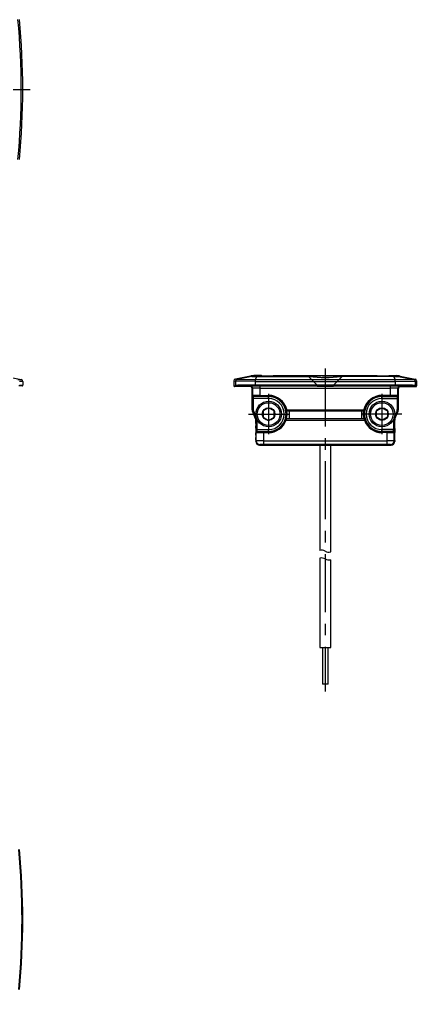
# Model space of a CAD drawing. Extents: x -2 to 323, y -8 to 287.
# Drawn here: x 214.1 to 322.8, y 15.8 to 281.3 of the extents above; entities that cross this region are included whole.
import ezdxf

# ---------------------------------------------------------------- set-up
doc = ezdxf.new("R2010")
doc.units = 0
doc.header["$LTSCALE"] = 0.5
doc.linetypes.add('CENTER', pattern=[50.8, 31.75, -6.35, 6.35, -6.35])
doc.linetypes.add('DASHED', pattern=[19.05, 12.7, -6.35])
for name, color, linetype in [('MSM_CENTER', 1, 'CENTER'), ('MSM_CONTINUOUS', 7, 'CONTINUOUS'), ('MSM_DASHED', 4, 'DASHED'), ('MSM_NARROW', 5, 'CONTINUOUS')]:
    doc.layers.add(name, color=color, linetype=linetype)

msp = doc.modelspace()

# ---------------------------------------------------------------- linework, layer by layer
at = {"layer": 'MSM_CENTER'}
for p, q in [((-2, 262.16), (217, 262.16)), ((297.78, 185.81), (297.78, 97.45)), ((282.28, 178.84), (282.28, 167.84)), ((313.28, 178.84), (313.28, 167.84)), ((276.78, 173.34), (287.78, 173.34)), ((318.78, 173.34), (307.78, 173.34))]:
    msp.add_line(p, q, dxfattribs=at)
at = {"layer": 'MSM_CONTINUOUS'}
for p, q in [((211.8, 183.32), (214.6, 182.76)), ((277.29, 183.74), (273.18, 182.92)), ((277.71, 183.6), (273.59, 182.78)), ((277.71, 183.6), (277.29, 183.74)), ((280.34, 183.84), (278.27, 183.84)), ((278.27, 183.84), (278.68, 183.7)), ((278.65, 182.77), (279.05, 183.6)), ((279.05, 183.6), (293.44, 183.59)), ((279.14, 183.7), (293.12, 183.68)), ((280.38, 183.83), (280.34, 183.84)), ((312.02, 183.81), (283.53, 183.81)), ((288.81, 183.78), (289.24, 183.79)), ((288.81, 183.77), (288.81, 183.78)), ((290.28, 183.76), (288.81, 183.77)), ((289, 183.78), (290.19, 183.77)), ((289, 183.77), (289, 183.78)), ((289, 183.77), (289, 183.77)), ((290.19, 183.76), (289, 183.77)), ((289.06, 183.78), (289.27, 183.78)), ((289.06, 183.78), (290.3, 183.77)), ((289.06, 183.78), (289.06, 183.78)), ((289.24, 183.79), (290.6, 183.78)), ((289.24, 183.78), (289.24, 183.79)), ((289.27, 183.78), (291.01, 183.78)), ((290.19, 183.77), (290.19, 183.76)), ((290.19, 183.76), (290.19, 183.76)), ((291.31, 183.76), (290.28, 183.76)), ((290.3, 183.77), (291.01, 183.78)), ((290.3, 183.76), (290.3, 183.77)), ((290.38, 183.77), (291.11, 183.78)), ((290.38, 183.76), (290.38, 183.77)), ((291.11, 183.76), (290.38, 183.76)), ((290.38, 183.76), (290.38, 183.76)), ((290.6, 183.79), (291.06, 183.8)), ((290.6, 183.78), (290.6, 183.79)), ((290.6, 183.78), (290.6, 183.78)), ((290.79, 183.79), (291.42, 183.78)), ((290.79, 183.78), (290.79, 183.79)), ((290.79, 183.78), (290.79, 183.78)), ((291.31, 183.78), (290.79, 183.78)), ((290.82, 183.79), (291.06, 183.8)), ((290.82, 183.79), (290.82, 183.79)), ((291.56, 183.78), (290.82, 183.79)), ((291.01, 183.78), (291.01, 183.78)), ((291.06, 183.8), (291.06, 183.8)), ((291.06, 183.8), (292.3, 183.79)), ((291.06, 183.8), (292.54, 183.79)), ((291.11, 183.78), (291.11, 183.76)), ((291.11, 183.76), (291.11, 183.76)), ((291.3, 183.77), (291.31, 183.78)), ((291.42, 183.77), (291.3, 183.77)), ((291.3, 183.77), (291.3, 183.77)), ((291.3, 183.76), (291.3, 183.77)), ((291.49, 183.76), (291.3, 183.77)), ((291.3, 183.77), (291.31, 183.76)), ((291.42, 183.78), (291.42, 183.77)), ((291.42, 183.77), (291.42, 183.77)), ((292.54, 183.77), (291.49, 183.76)), ((292.3, 183.79), (291.56, 183.78)), ((291.56, 183.76), (291.56, 183.78)), ((291.62, 183.77), (291.62, 183.78)), ((291.62, 183.78), (292.34, 183.78)), ((292.34, 183.77), (291.62, 183.77)), ((291.62, 183.77), (291.62, 183.77)), ((292.3, 183.79), (292.3, 183.78)), ((292.34, 183.78), (292.34, 183.77)), ((292.34, 183.77), (292.34, 183.77)), ((292.54, 183.79), (292.54, 183.77)), ((293.75, 183.76), (293.75, 183.79)), ((293.75, 183.79), (294.69, 183.79)), ((294.33, 183.76), (293.75, 183.76)), ((294.9, 183.76), (294.33, 183.79)), ((294.33, 183.79), (294.33, 183.76)), ((294.69, 183.79), (295.14, 183.77)), ((294.69, 183.77), (294.69, 183.79)), ((295.4, 183.76), (294.9, 183.76)), ((295.14, 183.77), (295.61, 183.79)), ((295.14, 183.76), (295.14, 183.77)), ((295.97, 183.79), (295.4, 183.76)), ((295.61, 183.79), (296.55, 183.79)), ((295.61, 183.77), (295.61, 183.79)), ((295.97, 183.76), (295.97, 183.79)), ((296.55, 183.76), (295.97, 183.76)), ((296.55, 183.79), (296.55, 183.76)), ((297.64, 183.79), (297, 183.79)), ((297, 183.79), (297, 183.79)), ((297, 183.79), (297.64, 183.79)), ((297, 183.76), (297, 183.78)), ((297, 183.78), (297.64, 183.78)), ((297.64, 183.76), (297, 183.76)), ((297.64, 183.79), (297.64, 183.79)), ((297.64, 183.78), (297.64, 183.76)), ((297.97, 183.77), (298.6, 183.77)), ((297.97, 183.77), (297.97, 183.77)), ((299.01, 183.79), (298.01, 183.78)), ((298.01, 183.78), (298.14, 183.78)), ((298.57, 183.78), (299.4, 183.77)), ((298.6, 183.77), (298.6, 183.77)), ((298.65, 183.79), (298.97, 183.78)), ((299.01, 183.79), (298.65, 183.79)), ((298.97, 183.78), (299.47, 183.78)), ((299.01, 183.76), (300.07, 183.77)), ((299.4, 183.77), (299.01, 183.77)), ((299.97, 183.78), (299.35, 183.78)), ((300.07, 183.77), (299.76, 183.78)), ((299.97, 183.78), (299.97, 183.78)), ((300.38, 183.77), (300.38, 183.79)), ((300.38, 183.79), (301.01, 183.79)), ((301.01, 183.79), (301.01, 183.77)), ((301.76, 183.77), (301.76, 183.79)), ((301.76, 183.79), (302.39, 183.79)), ((316.51, 183.6), (302.12, 183.59)), ((302.39, 183.79), (302.39, 183.77)), ((316.42, 183.7), (302.44, 183.68)), ((302.84, 183.79), (303.79, 183.79)), ((302.84, 183.76), (302.84, 183.79)), ((303.42, 183.76), (302.84, 183.76)), ((304.49, 183.8), (303.26, 183.79)), ((303.26, 183.79), (304, 183.78)), ((303.26, 183.79), (303.26, 183.78)), ((303.43, 183.79), (304, 183.76)), ((303.79, 183.79), (304.25, 183.77)), ((303.94, 183.77), (303.94, 183.78)), ((303.94, 183.77), (303.94, 183.77)), ((304, 183.78), (304.74, 183.79)), ((304, 183.76), (304, 183.78)), ((304.49, 183.76), (304, 183.76)), ((304.06, 183.76), (304.25, 183.77)), ((304.76, 183.79), (304.13, 183.78)), ((304.13, 183.78), (304.13, 183.77)), ((304.13, 183.77), (304.13, 183.77)), ((304.13, 183.77), (304.25, 183.77)), ((304.25, 183.77), (304.7, 183.79)), ((304.25, 183.78), (304.76, 183.78)), ((304.25, 183.77), (304.25, 183.78)), ((304.25, 183.76), (304.25, 183.77)), ((304.25, 183.77), (304.25, 183.77)), ((304.25, 183.76), (304.25, 183.77)), ((304.25, 183.77), (304.25, 183.76)), ((304.25, 183.76), (305.28, 183.76)), ((305.18, 183.77), (304.45, 183.78)), ((304.45, 183.78), (304.45, 183.76)), ((304.45, 183.76), (305.18, 183.76)), ((304.45, 183.76), (304.45, 183.76)), ((304.74, 183.79), (304.49, 183.8)), ((305.06, 183.79), (304.49, 183.76)), ((304.5, 183.8), (304.5, 183.8)), ((304.96, 183.79), (304.5, 183.8)), ((306.29, 183.78), (304.55, 183.78)), ((305.26, 183.77), (304.55, 183.78)), ((304.55, 183.78), (304.55, 183.78)), ((304.7, 183.77), (304.7, 183.79)), ((304.7, 183.79), (305.65, 183.79)), ((304.74, 183.79), (304.74, 183.79)), ((304.76, 183.78), (304.76, 183.79)), ((304.76, 183.78), (304.76, 183.78)), ((306.32, 183.79), (304.96, 183.78)), ((304.96, 183.78), (304.96, 183.79)), ((304.96, 183.78), (304.96, 183.78)), ((305.65, 183.76), (305.06, 183.76)), ((305.18, 183.76), (305.18, 183.77)), ((305.18, 183.76), (305.18, 183.76)), ((306.49, 183.78), (305.26, 183.77)), ((305.26, 183.76), (305.26, 183.77)), ((305.28, 183.76), (306.74, 183.77)), ((306.55, 183.78), (305.37, 183.77)), ((305.37, 183.76), (306.55, 183.77)), ((305.37, 183.77), (305.37, 183.76)), ((305.37, 183.76), (305.37, 183.76)), ((305.65, 183.79), (305.65, 183.76)), ((306.09, 183.79), (306.73, 183.79)), ((306.73, 183.79), (306.09, 183.79)), ((306.09, 183.79), (306.09, 183.79)), ((306.09, 183.78), (306.73, 183.78)), ((306.09, 183.76), (306.09, 183.78)), ((306.73, 183.76), (306.09, 183.76)), ((306.49, 183.78), (306.29, 183.78)), ((306.32, 183.78), (306.32, 183.79)), ((306.74, 183.78), (306.32, 183.79)), ((306.49, 183.78), (306.49, 183.78)), ((306.55, 183.77), (306.55, 183.78)), ((306.55, 183.77), (306.55, 183.77)), ((306.73, 183.79), (306.73, 183.79)), ((306.73, 183.78), (306.73, 183.76)), ((306.74, 183.77), (306.74, 183.78)), ((315.17, 183.83), (315.21, 183.84)), ((315.21, 183.84), (317.28, 183.84)), ((316.9, 182.77), (316.51, 183.6)), ((317.28, 183.84), (316.87, 183.7)), ((317.85, 183.6), (318.26, 183.74)), ((317.85, 183.6), (321.96, 182.78)), ((318.26, 183.74), (322.38, 182.92)), ((213.68, 182.77), (214.6, 182.76)), ((214.8, 181.03), (213.88, 181.02)), ((215, 182.27), (214.08, 182.28)), ((214.08, 181.22), (215, 181.23)), ((215, 182.27), (215, 181.23)), ((272.78, 182.43), (273.19, 182.29)), ((272.78, 182.43), (272.78, 181.04)), ((272.78, 181.04), (273.19, 181.17)), ((272.98, 180.84), (273.39, 180.97)), ((277.28, 180.84), (272.98, 180.84)), ((273.18, 182.92), (273.59, 182.78)), ((278.61, 182.28), (273.19, 182.29)), ((273.19, 182.29), (273.19, 181.17)), ((277.43, 180.91), (277.28, 180.84)), ((278.61, 182.28), (316.94, 182.28)), ((278.61, 182.28), (278.61, 181.22)), ((316.94, 181.22), (278.61, 181.22)), ((278.63, 181.02), (316.92, 181.02)), ((278.65, 182.77), (316.9, 182.77)), ((315.63, 180.93), (279.93, 180.93)), ((279.93, 180.43), (279.93, 180.93)), ((315.63, 180.43), (315.63, 180.93)), ((316.94, 182.28), (322.37, 182.29)), ((316.94, 182.28), (316.94, 181.22)), ((318.13, 180.91), (318.28, 180.84)), ((318.28, 180.84), (322.58, 180.84)), ((322.38, 182.92), (321.96, 182.78)), ((322.58, 180.84), (322.17, 180.97)), ((322.78, 182.43), (322.37, 182.29)), ((322.37, 182.29), (322.37, 181.17)), ((322.78, 181.04), (322.37, 181.17)), ((322.78, 182.43), (322.78, 181.04)), ((277.93, 180.41), (277.78, 180.34)), ((277.78, 174.53), (277.78, 180.34)), ((277.86, 178.3), (277.93, 178.39)), ((277.93, 178.39), (277.93, 180.41)), ((278.13, 178.19), (278.06, 178.1)), ((282.28, 178.1), (278.06, 178.1)), ((279.93, 180.43), (315.63, 180.43)), ((279.93, 178.24), (279.93, 180.43)), ((279.93, 178.44), (282.28, 178.44)), ((279.93, 178.24), (282.28, 178.24)), ((282.28, 178.24), (282.28, 178.44)), ((282.28, 178.24), (282.28, 178.1)), ((282.28, 177.6), (282.28, 178.1)), ((315.63, 178.44), (313.28, 178.44)), ((313.28, 178.24), (313.28, 178.44)), ((315.63, 178.24), (313.28, 178.24)), ((313.28, 178.24), (313.28, 178.1)), ((313.28, 178.1), (317.49, 178.1)), ((313.28, 177.6), (313.28, 178.1)), ((315.63, 178.24), (315.63, 180.43)), ((317.43, 178.19), (317.49, 178.1)), ((317.63, 178.39), (317.63, 180.41)), ((317.63, 180.41), (317.78, 180.34)), ((317.69, 178.3), (317.63, 178.39)), ((317.78, 174.53), (317.78, 180.34)), ((277.85, 174.54), (277.85, 177.6)), ((278.05, 177.6), (277.85, 177.6)), ((278.05, 177.6), (278.05, 174.54)), ((282.28, 177.6), (278.05, 177.6)), ((313.28, 177.6), (317.5, 177.6)), ((317.5, 177.6), (317.5, 174.54)), ((317.5, 177.6), (317.7, 177.6)), ((317.7, 174.54), (317.7, 177.6)), ((277.78, 174.53), (277.85, 174.54)), ((277.85, 174.54), (278.05, 174.54)), ((277.92, 174.17), (277.85, 174.16)), ((278.71, 172.02), (277.85, 174.16)), ((277.92, 174.17), (278.11, 174.25)), ((278.78, 172.03), (277.92, 174.17)), ((278.11, 174.25), (278.97, 172.1)), ((282.28, 175.07), (280.78, 174.2)), ((280.78, 174.2), (280.78, 172.47)), ((283.78, 174.2), (282.28, 175.07)), ((283.78, 172.47), (283.78, 174.2)), ((287.04, 174.48), (287.24, 174.53)), ((287.24, 174.53), (308.32, 174.53)), ((308.26, 174.16), (287.3, 174.16)), ((287.88, 174.16), (287.88, 172.02)), ((307.68, 174.16), (307.68, 172.02)), ((308.51, 174.48), (308.32, 174.53)), ((311.78, 174.2), (313.28, 175.07)), ((311.78, 172.47), (311.78, 174.2)), ((313.28, 175.07), (314.78, 174.2)), ((314.78, 174.2), (314.78, 172.47)), ((317.45, 174.25), (316.59, 172.1)), ((316.77, 172.03), (317.63, 174.17)), ((316.85, 172.02), (317.71, 174.16)), ((317.63, 174.17), (317.45, 174.25)), ((317.7, 174.54), (317.5, 174.54)), ((317.63, 174.17), (317.71, 174.16)), ((317.78, 174.53), (317.7, 174.54)), ((278.71, 172.02), (278.78, 172.03)), ((278.78, 172.03), (278.97, 172.1)), ((278.78, 171.64), (278.85, 171.66)), ((278.78, 171.54), (278.78, 171.64)), ((278.78, 171.54), (278.82, 171.48)), ((278.85, 169.07), (278.85, 171.66)), ((278.85, 171.66), (279.05, 171.66)), ((279.05, 171.66), (279.05, 169.07)), ((280.78, 172.47), (282.28, 171.6)), ((282.28, 171.6), (283.78, 172.47)), ((286.87, 171.71), (287.06, 171.64)), ((287.06, 171.64), (308.49, 171.64)), ((308.36, 172.02), (287.2, 172.02)), ((308.68, 171.71), (308.49, 171.64)), ((313.28, 171.6), (311.78, 172.47)), ((314.78, 172.47), (313.28, 171.6)), ((316.5, 171.66), (316.5, 169.07)), ((316.7, 171.66), (316.5, 171.66)), ((316.77, 172.03), (316.59, 172.1)), ((316.7, 169.07), (316.7, 171.66)), ((316.78, 171.64), (316.7, 171.66)), ((316.78, 171.54), (316.74, 171.48)), ((316.85, 172.02), (316.77, 172.03)), ((316.78, 171.54), (316.78, 171.64)), ((278.82, 169.44), (278.78, 169.39)), ((278.78, 169.39), (278.78, 168.29)), ((278.78, 168.29), (278.82, 168.23)), ((278.85, 169.07), (279.05, 169.07)), ((278.91, 168.31), (278.86, 168.37)), ((278.91, 165.97), (278.91, 168.31)), ((279.05, 169.07), (282.28, 169.07)), ((279.06, 168.57), (282.28, 168.57)), ((279.06, 168.57), (279.11, 168.51)), ((280.91, 168.46), (280.91, 165.98)), ((280.91, 168.46), (282.28, 168.46)), ((280.91, 168.26), (282.28, 168.26)), ((282.28, 168.57), (282.28, 169.07)), ((282.28, 168.57), (282.28, 168.46)), ((282.28, 168.46), (282.28, 168.26)), ((316.5, 169.07), (313.28, 169.07)), ((313.28, 168.57), (313.28, 169.07)), ((316.49, 168.57), (313.28, 168.57)), ((313.28, 168.57), (313.28, 168.46)), ((313.28, 168.46), (313.28, 168.26)), ((314.65, 168.46), (313.28, 168.46)), ((314.65, 168.26), (313.28, 168.26)), ((314.65, 168.46), (314.65, 165.98)), ((316.49, 168.57), (316.45, 168.51)), ((316.7, 169.07), (316.5, 169.07)), ((316.65, 168.31), (316.69, 168.37)), ((316.65, 165.97), (316.65, 168.31)), ((316.74, 169.44), (316.78, 169.39)), ((316.78, 168.29), (316.74, 168.23)), ((316.78, 169.39), (316.78, 168.29)), ((278.82, 166.19), (278.78, 166.14)), ((278.78, 166.14), (278.78, 165.84)), ((278.78, 165.84), (278.91, 165.97)), ((279.91, 164.97), (279.78, 164.84)), ((279.78, 164.84), (315.78, 164.84)), ((280.91, 165.98), (314.65, 165.98)), ((280.91, 165.98), (280.91, 164.98)), ((314.65, 164.98), (280.91, 164.98)), ((296.28, 164.84), (296.28, 136.02)), ((299.28, 135.61), (299.28, 164.84)), ((314.65, 165.98), (314.65, 164.98)), ((315.65, 164.97), (315.78, 164.84)), ((316.78, 165.84), (316.65, 165.97)), ((316.74, 166.19), (316.78, 166.14)), ((316.78, 166.14), (316.78, 165.84)), ((296.28, 133.88), (296.28, 109.45)), ((299.28, 109.45), (299.28, 133.47)), ((296.28, 109.45), (298.9, 109.45)), ((297, 109.45), (297, 99.45)), ((297.75, 109.45), (297.75, 99.45)), ((298.55, 99.45), (298.55, 109.45)), ((298.9, 109.45), (299.28, 109.45)), ((297.7, 99.45), (297, 99.45)), ((297.75, 99.45), (297.7, 99.45)), ((298.45, 99.45), (297.75, 99.45)), ((298.55, 99.45), (298.45, 99.45))]:
    msp.add_line(p, q, dxfattribs=at)
for centre, radius in [((282.28, 173.34), 3.5), ((282.28, 173.34), 3.1), ((313.28, 173.34), 3.5), ((313.28, 173.34), 3.1), ((282.28, 173.34), 1.73), ((313.28, 173.34), 1.73)]:
    msp.add_circle(centre, radius, dxfattribs=at)
for centre, radius, start, end in [((15, 262.16), 199.6, 354.5014, 5.4986), ((15, 262.16), 200, 354.5014, 5.4986), ((278.27, 178.83), 5, 89.9998, 101.3064), ((278.68, 178.82), 4.88, 89.9452, 101.5151), ((278.74, 317.43), 133.83, 269.5555, 270.13), ((279.03, 196.21), 12.51, 268.4082, 270.4887), ((279.48, 183.39), 0.475, 145.7781, 154.0018), ((279.18, 183.58), 0.127, 119.3396, 142.0989), ((279.14, 183.64), 0.0513, 97.0566, 118.4665), ((282.64, 288.66), 104.86, 268.7653, 270.4857), ((297.78, -82.69), 266.44, 88.9892, 91.0108), ((293.54, 184.54), 0.953, 241.2148, 262.5038), ((297.78, 219.34), 36.01, 263.0379, 276.9621), ((298.67, 207.41), 23.65, 268.2971, 270.8395), ((298.75, 240.85), 57.07, 269.3882, 269.8198), ((298.9, 192.52), 8.75, 268.0602, 270.7585), ((299.32, 162.28), 21.52, 88.2832, 90.8283), ((299.09, 175.99), 7.8, 88.0531, 90.5844), ((299.05, 68.57), 115.21, 89.6479, 89.7937), ((301.38, 220.17), 36.41, 268.4122, 271.5878), ((301.38, 193.47), 9.7, 267.8024, 272.1976), ((302.02, 184.54), 0.953, 277.4962, 298.7852), ((303.5, 183.76), 0.079, 162.1831, 178.4574), ((305.14, 183.79), 0.0814, 181.4802, 197.27), ((312.91, 288.66), 104.86, 269.5143, 271.2347), ((316.41, 183.64), 0.0513, 61.5335, 82.9434), ((316.52, 196.21), 12.51, 269.5113, 271.5918), ((316.37, 183.58), 0.127, 37.9011, 60.6604), ((316.08, 183.39), 0.475, 25.9982, 34.2219), ((316.81, 317.43), 133.83, 269.87, 270.4445), ((316.88, 178.82), 4.88, 78.4849, 90.0548), ((317.28, 178.83), 5, 78.6936, 90.0002), ((214.5, 182.27), 0.5, 360, 78.6593), ((214.8, 181.23), 0.2, 270.5, 360), ((273.28, 182.43), 0.5, 101.2996, 179.9951), ((272.98, 181.04), 0.2, 180.0109, 270), ((273.69, 182.29), 0.5, 101.3389, 179.9991), ((277.36, 20.15), 161.08, 89.5537, 91.4829), ((273.39, 181.17), 0.2, 180.0066, 269.9759), ((277.46, 26.37), 154.66, 89.5651, 91.5073), ((277.51, 1025.47), 842.7, 269.73357, 270.07759), ((277.28, 180.34), 0.5, 0, 90), ((277.94, 171.2), 9.73, 89.7011, 93.0196), ((277.43, 180.41), 0.5, 0.0066, 89.9866), ((279.63, 18.48), 162.45, 89.8971, 90.58), ((280.59, 182.37), 1.97, 168.3472, 182.6355), ((280.03, 181.26), 1.42, 181.4126, 189.5347), ((297.78, 42.03), 138.95, 89.0728, 90.9272), ((297.78, 319.9), 138.95, 269.0728, 270.9272), ((295.53, 180.97), 0.00144, 90.9272, 269.0728), ((300.03, 180.97), 0.00144, 270.9272, 89.0728), ((315.92, 18.48), 162.45, 89.42, 90.1029), ((318.04, 1025.47), 842.7, 269.92241, 270.26643), ((314.97, 182.37), 1.97, 357.3645, 11.6528), ((315.52, 181.26), 1.42, 350.4653, 358.5874), ((318.1, 26.37), 154.66, 88.4927, 90.4349), ((318.2, 20.15), 161.08, 88.5171, 90.4463), ((317.62, 171.2), 9.73, 86.9804, 90.2989), ((318.13, 180.41), 0.5, 90.0134, 179.9934), ((318.28, 180.34), 0.5, 90, 180), ((321.87, 182.29), 0.5, 0.0009, 78.6611), ((322.17, 181.17), 0.2, 270.0241, 359.9934), ((322.28, 182.43), 0.5, 0.0049, 78.7004), ((322.58, 181.04), 0.2, 270, 359.9891), ((288.45, 177.77), 10.6, 177.1344, 180.9172), ((278.06, 178.3), 0.2, 180.0361, 269.9748), ((279.41, 135.29), 45.15, 89.3451, 91.8833), ((279.34, 160.74), 17.71, 88.09, 94.5636), ((278.13, 178.39), 0.2, 180.0378, 269.9744), ((283.38, 177.72), 5.33, 175.9458, 181.3269), ((279.49, 160.31), 17.93, 88.5963, 94.3519), ((282.28, 173.34), 4.76, 269.9592, 90), ((282.28, 173.34), 5.1, 13.518, 90), ((282.28, 173.34), 4.9, 13.518, 90), ((313.28, 173.34), 5.1, 90, 166.482), ((313.28, 173.34), 4.9, 90, 166.482), ((313.28, 173.34), 4.76, 90, 270.0408), ((316.15, 135.29), 45.15, 88.1167, 90.6549), ((316.22, 160.74), 17.71, 85.4364, 91.91), ((316.07, 160.31), 17.93, 85.6481, 91.4037), ((317.43, 178.39), 0.2, 270.0256, 359.9622), ((317.49, 178.3), 0.2, 270.0252, 359.9639), ((312.18, 177.72), 5.33, 358.6731, 4.0542), ((307.1, 177.77), 10.6, 359.0828, 2.8656), ((282.28, 173.34), 4.26, 270, 90), ((313.28, 173.34), 4.26, 90, 270), ((278.78, 174.53), 1, 180, 201.8014), ((278.81, 174.54), 0.959, 179.5277, 202.2738), ((278.85, 174.54), 0.796, 179.947, 201.8544), ((282.28, 173.39), 4.89, 345.1826, 9.4946), ((284.04, 173.72), 3.1, 8.8247, 14.2159), ((287.14, 174.21), 0.0446, 202.7425, 243.3448), ((287.2, 174.32), 0.171, 241.8652, 267.3568), ((287.22, 174.78), 0.632, 267.6856, 277.034), ((282.29, 173.31), 5.08, 345.1857, 9.5394), ((282.06, 173.49), 5.28, 7.2283, 11.3117), ((313.27, 173.31), 5.08, 170.4606, 194.8143), ((313.5, 173.49), 5.28, 168.6883, 172.7717), ((308.33, 174.78), 0.632, 262.966, 272.3144), ((308.35, 174.32), 0.171, 272.6432, 298.1348), ((313.28, 173.39), 4.89, 170.5054, 194.8174), ((308.41, 174.21), 0.0446, 296.6552, 337.2575), ((311.51, 173.72), 3.1, 165.7841, 171.1753), ((316.71, 174.54), 0.796, 338.1456, 0.053), ((316.74, 174.54), 0.959, 337.7262, 0.4723), ((316.78, 174.53), 1, 338.1986, 0), ((277.82, 171.65), 0.963, 359.57, 22.2301), ((277.83, 171.65), 1.02, 0.2319, 21.5695), ((254.4, 170.46), 24.43, 357.6141, 2.3859), ((277.83, 171.65), 1.22, 0.1991, 21.6027), ((282.28, 173.34), 4.88, 270, 340.5209), ((282.28, 173.34), 5.08, 270, 340.5207), ((390.06, 140.13), 107.91, 162.7471, 162.985), ((287.07, 172.14), 0.0687, 183.7334, 214.6826), ((287.18, 172.27), 0.232, 224.5784, 246.0236), ((283.55, 173.15), 3.82, 336.7403, 342.6821), ((287.29, 172.45), 0.444, 242.9874, 258.2441), ((308.26, 172.45), 0.444, 281.7559, 297.0126), ((312, 173.15), 3.82, 197.3179, 203.2597), ((308.37, 172.27), 0.232, 293.9764, 315.4216), ((313.28, 173.34), 5.08, 199.4793, 270), ((308.48, 172.14), 0.0687, 325.3174, 356.2666), ((205.5, 140.13), 107.91, 17.015, 17.2529), ((313.28, 173.34), 4.88, 199.4791, 270), ((317.72, 171.65), 1.22, 158.3973, 179.8009), ((317.72, 171.65), 1.02, 158.4305, 179.7681), ((341.15, 170.46), 24.43, 177.6141, 182.3859), ((317.74, 171.65), 0.963, 157.7699, 180.43), ((254.4, 167.21), 24.43, 357.6141, 2.3859), ((289.45, 168.9), 10.6, 179.083, 182.8657), ((279.06, 168.37), 0.2, 90.0252, 179.9639), ((279.11, 168.31), 0.2, 90.0256, 179.9622), ((280.39, 189.18), 20.93, 265.9345, 271.412), ((284.38, 168.95), 5.32, 178.673, 184.0543), ((280.47, 186.38), 17.93, 265.6481, 271.4037), ((315.09, 186.38), 17.93, 268.5963, 274.3519), ((315.16, 189.18), 20.93, 268.588, 274.0655), ((316.45, 168.31), 0.2, 0.0378, 89.9744), ((311.18, 168.95), 5.32, 355.9457, 1.327), ((316.49, 168.37), 0.2, 0.0361, 89.9748), ((306.1, 168.9), 10.6, 357.1343, 0.917), ((341.15, 167.21), 24.43, 177.6141, 182.3859), ((279.78, 165.84), 1, 180.0349, 269.9651), ((280.41, 107.62), 58.37, 89.5098, 91.473), ((279.91, 165.97), 1, 180.0204, 269.9796), ((280.67, 150.06), 14.93, 89.0629, 92.9025), ((315.15, 107.62), 58.37, 88.527, 90.4902), ((314.89, 150.06), 14.93, 87.0975, 90.9371), ((315.65, 165.97), 1, 270.0204, 359.9796), ((315.78, 165.84), 1, 270.0349, 359.9651), ((15.02, 35), 199.78, 354.5008, 5.4992), ((15, 35), 200, 354.5014, 5.4986)]:
    msp.add_arc(centre, radius, start, end, dxfattribs=at)
at = {"layer": 'MSM_DASHED'}
for p, q in [((293.08, 183.7), (295.53, 181.25)), ((302.48, 183.7), (300.03, 181.25)), ((300.03, 181.25), (295.53, 181.25)), ((295.53, 180.97), (295.53, 181.25)), ((300.03, 180.97), (300.03, 181.25))]:
    msp.add_line(p, q, dxfattribs=at)
at = {"layer": 'MSM_NARROW'}
for centre, start, end in [((296.78, 134.08), 60, 104.4775), ((298.78, 137.54), 240, 284.4775), ((296.78, 131.95), 60, 104.4775), ((298.78, 135.41), 240, 284.4775)]:
    msp.add_arc(centre, 2, start, end, dxfattribs=at)

doc.saveas('drawing.dxf')
